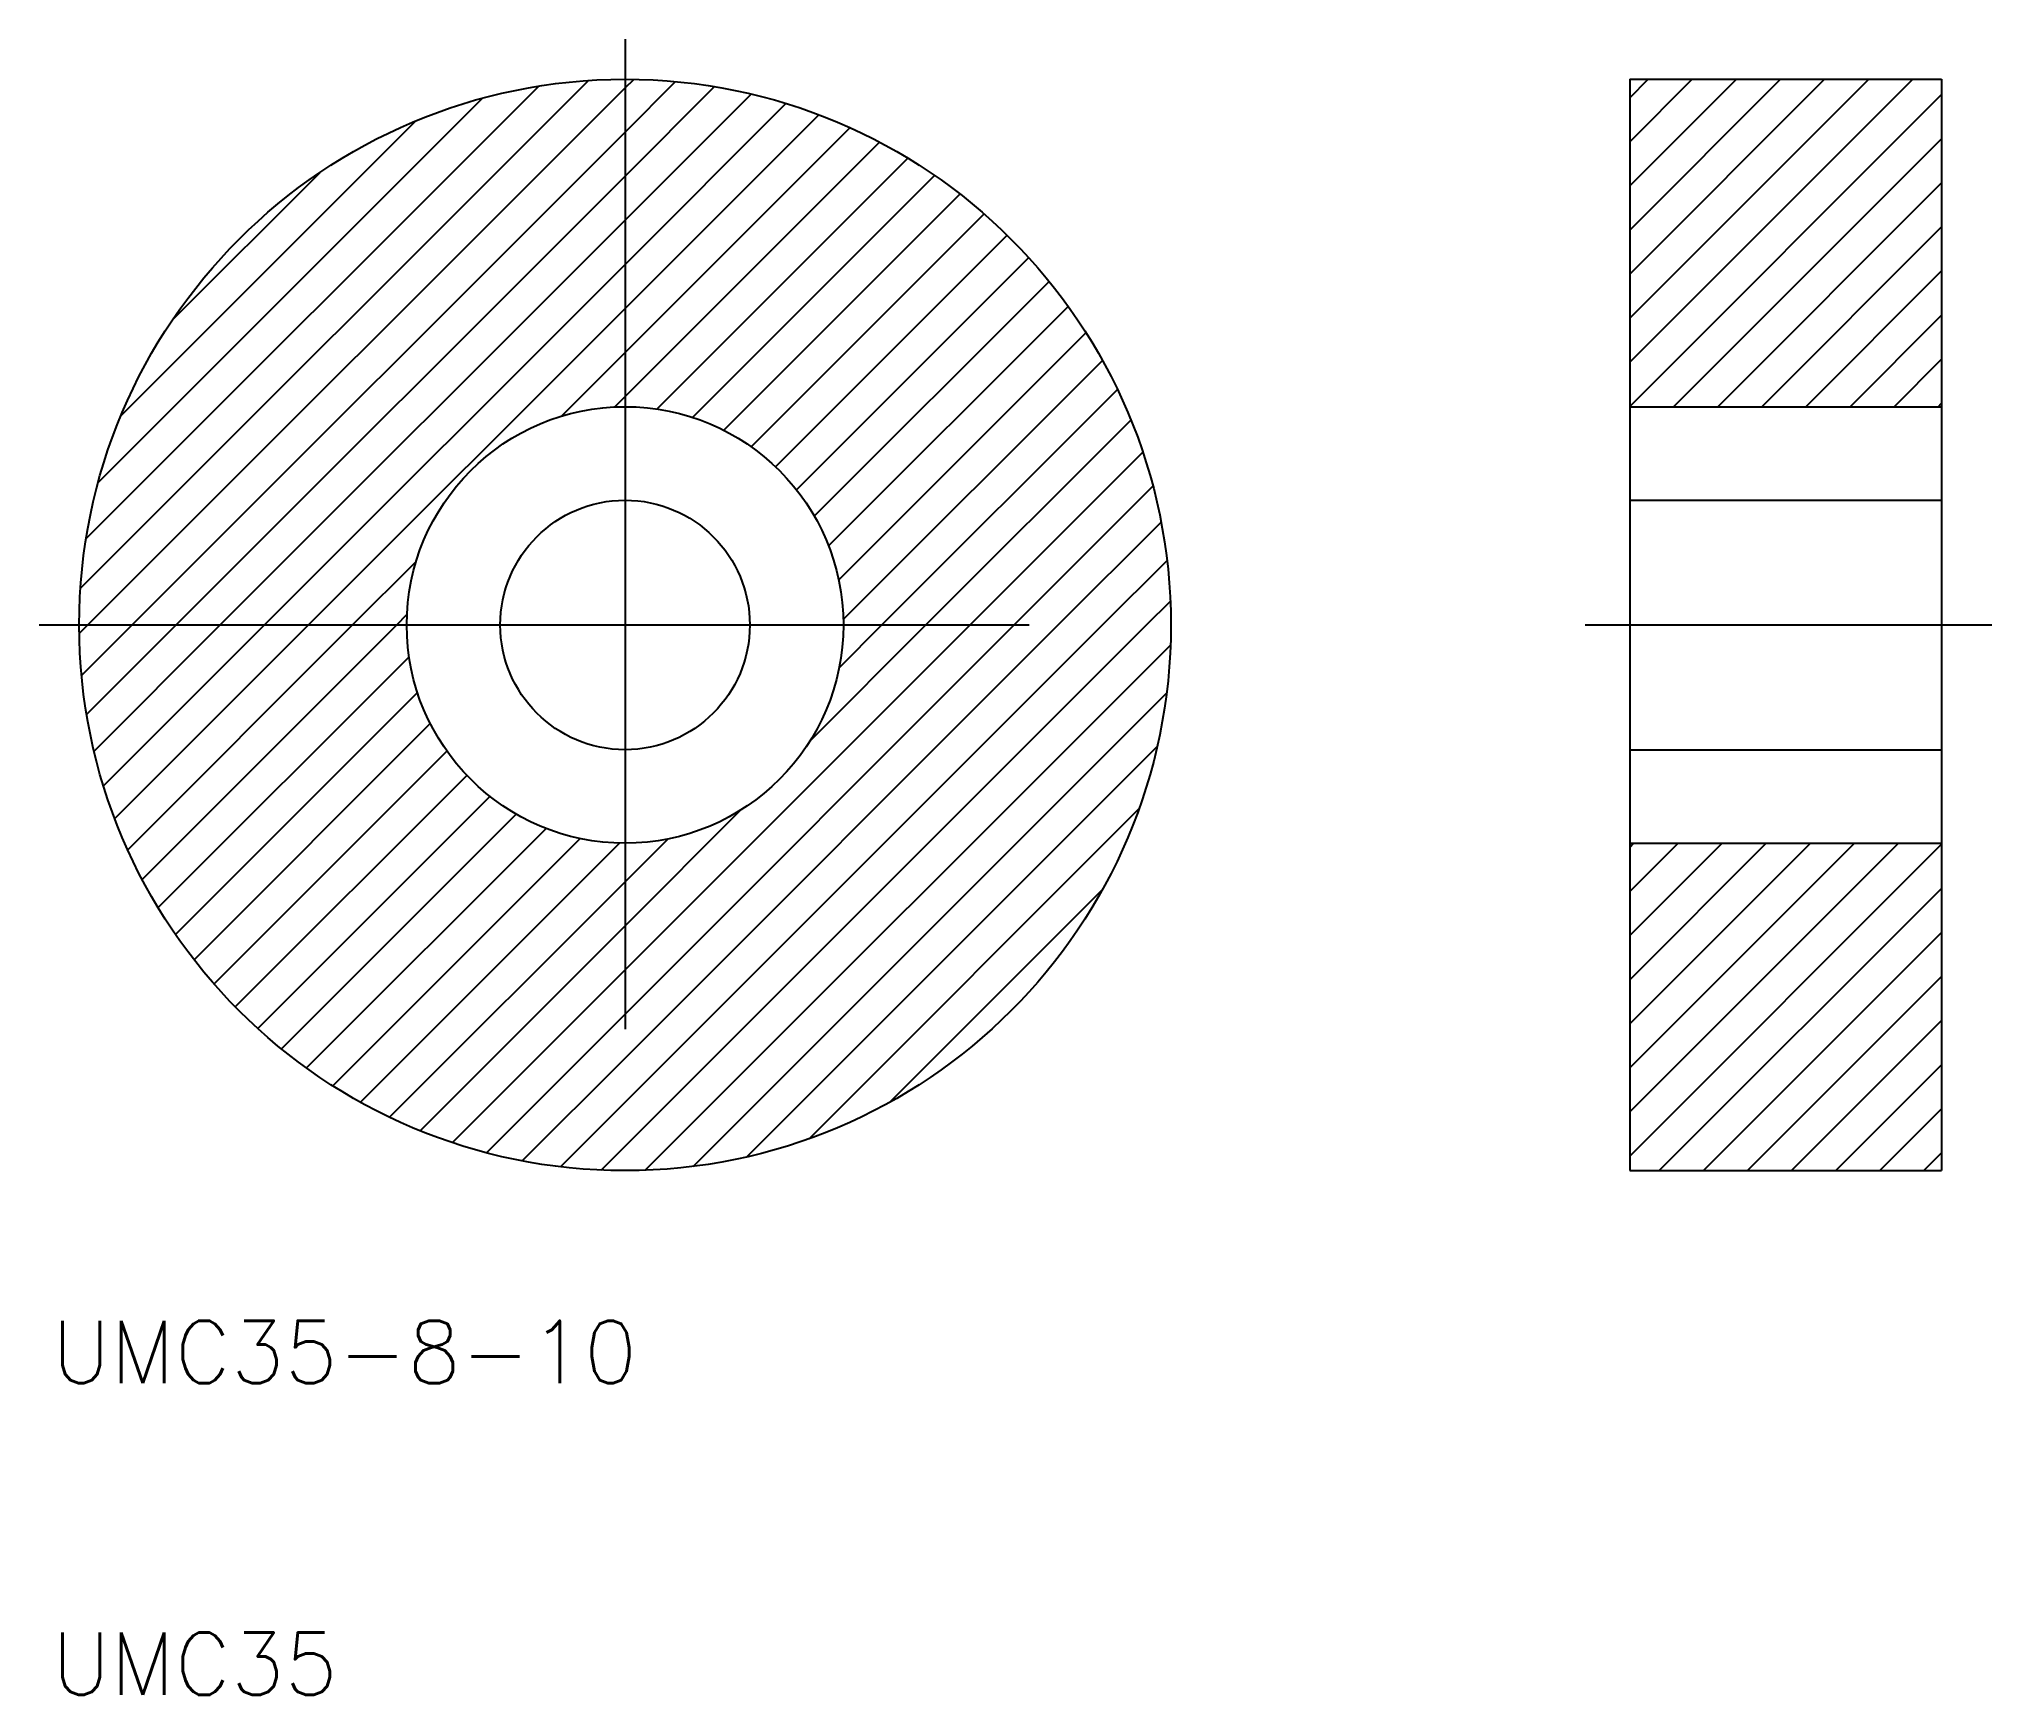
# Model space of a CAD drawing. Extents: x 93.1 to 155.8, y 100 to 153.1.
import ezdxf

# ---------------------------------------------------------------- set-up
doc = ezdxf.new("R2010")
doc.units = 0
doc.linetypes.add('CENTER', pattern=[50.8, 31.75, -6.35, 6.35, -6.35])
doc.layers.get('0').update_dxf_attribs({"linetype": 'CONTINUOUS'})
doc.layers.add('CENTER', color=1, linetype='CENTER')
doc.styles.get("Standard").update_dxf_attribs({"font": 'txt.shx'})

# ---------------------------------------------------------------- blocks, each defined once
blk = doc.blocks.new('*X2')
at = {"color": 0, "linetype": 'CONTINUOUS'}
for p, q in [((94.467, 135.479), (110.752, 151.764)), ((94.648, 137.074), (109.157, 151.583)), ((111.927, 151.525), (112.204, 151.801)), ((111.927, 150.111), (113.545, 151.729)), ((111.927, 148.697), (114.797, 151.567)), ((144.141, 142.727), (153.218, 151.804)), ((144.141, 144.141), (151.804, 151.804)), ((144.141, 145.555), (150.389, 151.804)), ((144.141, 146.969), (148.975, 151.804)), ((144.141, 148.383), (147.561, 151.804)), ((144.141, 149.798), (146.147, 151.804)), ((144.141, 151.212), (144.733, 151.804)), ((94.706, 134.304), (111.927, 151.525)), ((95.035, 138.876), (107.355, 151.196)), ((111.927, 147.283), (115.974, 151.329)), ((111.927, 145.868), (117.085, 151.026)), ((144.141, 141.312), (154.141, 151.312)), ((95.769, 141.024), (105.207, 150.462)), ((111.927, 144.454), (118.138, 150.665)), ((96.12, 134.304), (111.927, 150.111)), ((111.927, 143.04), (119.137, 150.25)), ((111.927, 141.626), (120.087, 149.785)), ((145.546, 141.304), (154.141, 149.898)), ((112.945, 141.229), (120.99, 149.274)), ((97.416, 144.085), (102.146, 148.815)), ((97.534, 134.304), (111.927, 148.697)), ((114.091, 140.961), (121.849, 148.719)), ((146.961, 141.304), (154.141, 148.484)), ((115.092, 140.548), (122.666, 148.122)), ((98.948, 134.304), (111.927, 147.283)), ((115.974, 140.016), (123.441, 147.483)), ((116.75, 139.377), (124.176, 146.803)), ((148.375, 141.304), (154.141, 147.07)), ((117.424, 138.638), (124.87, 146.083)), ((100.363, 134.304), (111.927, 145.868)), ((117.995, 137.794), (125.523, 145.322)), ((149.789, 141.304), (154.141, 145.656)), ((101.777, 134.304), (111.927, 144.454)), ((118.453, 136.837), (126.135, 144.52)), ((151.203, 141.304), (154.141, 144.241)), ((118.777, 135.747), (126.706, 143.676)), ((109.887, 141), (111.927, 143.04)), ((118.925, 134.481), (127.233, 142.789)), ((152.617, 141.304), (154.141, 142.827)), ((111.597, 141.296), (111.927, 141.626)), ((120.162, 134.304), (127.714, 141.856)), ((154.032, 141.304), (154.141, 141.413)), ((121.576, 134.304), (128.147, 140.875)), ((122.99, 134.304), (128.528, 139.842)), ((124.404, 134.304), (128.853, 138.752)), ((125.818, 134.304), (129.114, 137.599)), ((103.191, 134.304), (105.231, 136.344)), ((127.233, 134.304), (129.304, 136.375)), ((104.605, 134.304), (104.935, 134.634)), ((128.647, 134.304), (129.411, 135.067)), ((94.429, 134.027), (94.706, 134.304)), ((94.502, 132.686), (96.12, 134.304)), ((94.664, 131.434), (97.534, 134.304)), ((94.902, 130.257), (98.948, 134.304)), ((95.205, 129.146), (100.363, 134.304)), ((95.566, 128.093), (101.777, 134.304)), ((95.981, 127.094), (103.191, 134.304)), ((96.446, 126.144), (104.605, 134.304)), ((111.927, 117.584), (128.647, 134.304)), ((111.927, 118.998), (127.233, 134.304)), ((111.927, 120.413), (125.818, 134.304)), ((111.927, 121.827), (124.404, 134.304)), ((111.927, 123.241), (122.99, 134.304)), ((117.859, 130.587), (121.576, 134.304)), ((118.792, 132.934), (120.162, 134.304)), ((112.573, 116.816), (129.415, 133.658)), ((96.957, 125.241), (105.002, 133.286)), ((97.512, 124.382), (105.27, 132.14)), ((114.112, 116.941), (129.29, 132.119)), ((98.109, 123.565), (105.683, 131.139)), ((98.748, 122.79), (106.215, 130.257)), ((115.83, 117.244), (128.987, 130.401)), ((99.428, 122.055), (106.854, 129.481)), ((100.148, 121.361), (107.593, 128.807)), ((111.927, 124.655), (115.644, 128.372)), ((117.829, 117.829), (128.402, 128.402)), ((100.909, 120.708), (108.437, 128.236)), ((101.711, 120.096), (109.394, 127.778)), ((102.555, 119.525), (110.484, 127.454)), ((103.442, 118.998), (111.75, 127.306)), ((111.927, 126.069), (113.297, 127.439)), ((144.141, 118.685), (152.76, 127.304)), ((144.141, 120.099), (151.345, 127.304)), ((144.141, 121.513), (149.931, 127.304)), ((144.141, 122.928), (148.517, 127.304)), ((144.141, 124.342), (147.103, 127.304)), ((144.141, 125.756), (145.688, 127.304)), ((144.141, 127.17), (144.274, 127.304)), ((144.141, 117.271), (154.141, 127.271)), ((104.375, 118.517), (111.927, 126.069)), ((120.413, 118.999), (127.232, 125.818)), ((145.088, 116.804), (154.141, 125.857)), ((105.356, 118.084), (111.927, 124.655)), ((146.502, 116.804), (154.141, 124.442)), ((106.389, 117.703), (111.927, 123.241)), ((147.916, 116.804), (154.141, 123.028)), ((107.479, 117.378), (111.927, 121.827)), ((149.331, 116.804), (154.141, 121.614)), ((108.632, 117.117), (111.927, 120.413)), ((150.745, 116.804), (154.141, 120.2)), ((109.856, 116.927), (111.927, 118.998)), ((152.159, 116.804), (154.141, 118.786)), ((111.163, 116.82), (111.927, 117.584)), ((153.573, 116.804), (154.141, 117.371))]:
    blk.add_line(p, q, dxfattribs=at)

msp = doc.modelspace()

# ---------------------------------------------------------------- linework, layer by layer
for p, q in [((144.141, 151.804), (154.141, 151.804)), ((144.141, 151.804), (144.141, 116.804)), ((154.141, 151.804), (154.141, 116.804)), ((144.141, 141.304), (154.141, 141.304)), ((144.141, 138.304), (154.141, 138.304)), ((144.141, 130.304), (154.141, 130.304)), ((144.141, 127.304), (154.141, 127.304)), ((144.141, 116.804), (154.141, 116.804))]:
    msp.add_line(p, q)
for radius in [17.5, 7, 4]:
    msp.add_circle((111.927, 134.304), radius)
at = {"layer": 'CENTER'}
for p, q in [((111.927, 153.093), (111.927, 115.514)), ((93.138, 134.304), (130.717, 134.304)), ((142.71, 134.304), (155.754, 134.304))]:
    msp.add_line(p, q, dxfattribs=at)

# ---------------------------------------------------------------- block references
at = {"color": 3, "linetype": 'CONTINUOUS'}
msp.add_blockref('*X2', (0, 0), dxfattribs=at)

# ---------------------------------------------------------------- texts
for s, p in [('UMC35-8-10', (93.546, 109.99)), ('UMC35', (93.546, 99.99))]:
    msp.add_text(s, height=2).set_placement(p)

doc.saveas('drawing.dxf')
